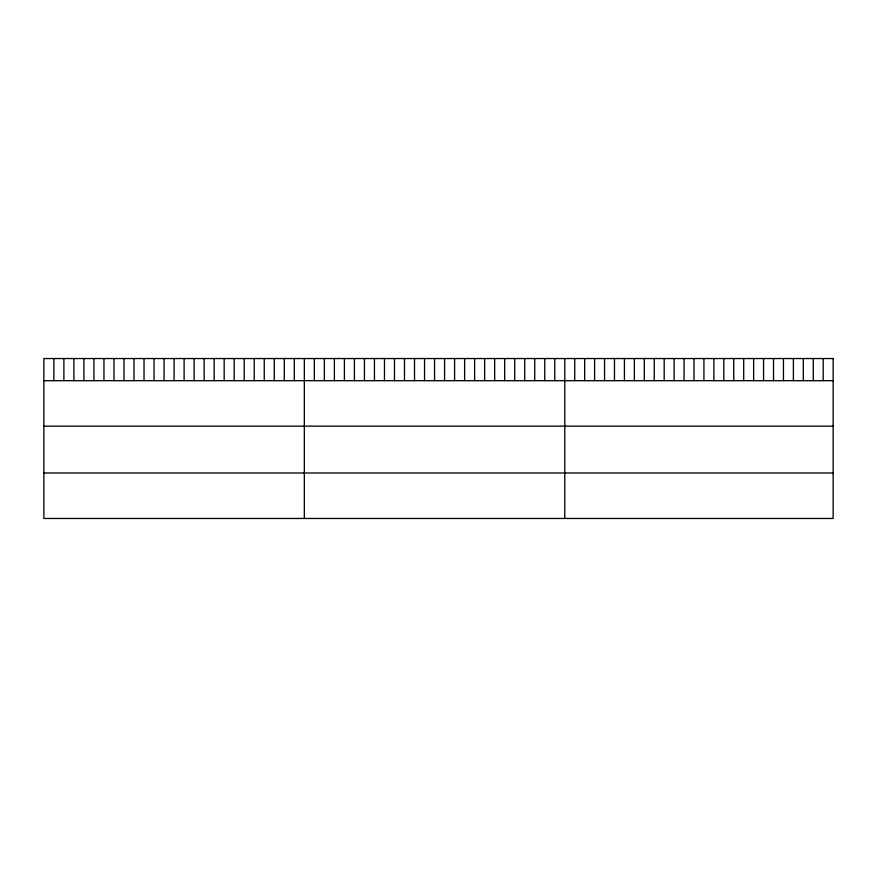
<?xml version="1.0" encoding="UTF-8"?>
<svg xmlns="http://www.w3.org/2000/svg" width="877" height="877" viewBox="0 0 877 877"><rect width="100%" height="100%" fill="white"/><g stroke="black" fill="none" stroke-linecap="round" stroke-linejoin="round"><path stroke-width="1.32" d="M43.85 380.673L833.15 380.673M43.85 426.145L833.15 426.145M43.85 472.988L833.15 472.988M823.207 358.54L823.207 380.673M813.275 358.54L813.275 380.673M803.332 358.54L803.332 380.673M793.389 358.54L793.389 380.673M783.457 358.54L783.457 380.673M773.514 358.54L773.514 380.673M763.571 358.54L763.571 380.673M753.639 358.54L753.639 380.673M743.696 358.54L743.696 380.673M733.753 358.54L733.753 380.673M723.821 358.54L723.821 380.673M713.878 358.54L713.878 380.673M703.935 358.54L703.935 380.673M694.003 358.54L694.003 380.673M684.06 358.54L684.06 380.673M674.117 358.54L674.117 380.673M664.185 358.54L664.185 380.673M654.242 358.54L654.242 380.673M644.299 358.54L644.299 380.673M634.367 358.54L634.367 380.673M624.424 358.54L624.424 380.673M614.481 358.54L614.481 380.673M604.549 358.54L604.549 380.673M594.606 358.54L594.606 380.673M584.663 358.54L584.663 380.673M574.731 358.54L574.731 380.673M564.788 358.54L564.788 518.46M554.768 358.54L554.768 380.673M544.749 358.54L544.749 380.673M534.729 358.54L534.729 380.673M524.72 358.54L524.72 380.673M514.7 358.54L514.7 380.673M504.681 358.54L504.681 380.673M494.661 358.54L494.661 380.673M484.641 358.54L484.641 380.673M474.621 358.54L474.621 380.673M464.613 358.54L464.613 380.673M454.593 358.54L454.593 380.673M444.573 358.54L444.573 380.673M434.553 358.54L434.553 380.673M424.534 358.54L424.534 380.673M414.514 358.54L414.514 380.673M404.494 358.54L404.494 380.673M394.486 358.54L394.486 380.673M384.466 358.54L384.466 380.673M374.446 358.54L374.446 380.673M364.426 358.54L364.426 380.673M354.407 358.54L354.407 380.673M344.387 358.54L344.387 380.673M334.378 358.54L334.378 380.673M324.358 358.54L324.358 380.673M314.339 358.54L314.339 380.673M304.319 358.54L304.319 518.46M294.299 358.54L294.299 380.673M284.28 358.54L284.28 380.673M274.26 358.54L274.26 380.673M264.251 358.54L264.251 380.673M254.231 358.54L254.231 380.673M244.212 358.54L244.212 380.673M234.192 358.54L234.192 380.673M224.172 358.54L224.172 380.673M214.152 358.54L214.152 380.673M204.144 358.54L204.144 380.673M194.124 358.54L194.124 380.673M184.104 358.54L184.104 380.673M174.084 358.54L174.084 380.673M164.065 358.54L164.065 380.673M154.045 358.54L154.045 380.673M144.025 358.54L144.025 380.673M134.017 358.54L134.017 380.673M123.997 358.54L123.997 380.673M113.977 358.54L113.977 380.673M103.957 358.54L103.957 380.673M93.938 358.54L93.938 380.673M83.918 358.54L83.918 380.673M73.909 358.54L73.909 380.673M63.889 358.54L63.889 380.673M53.87 358.54L53.87 380.673M833.15 358.54L43.85 358.54L43.85 518.46L833.15 518.46L833.15 358.54"/></g></svg>
